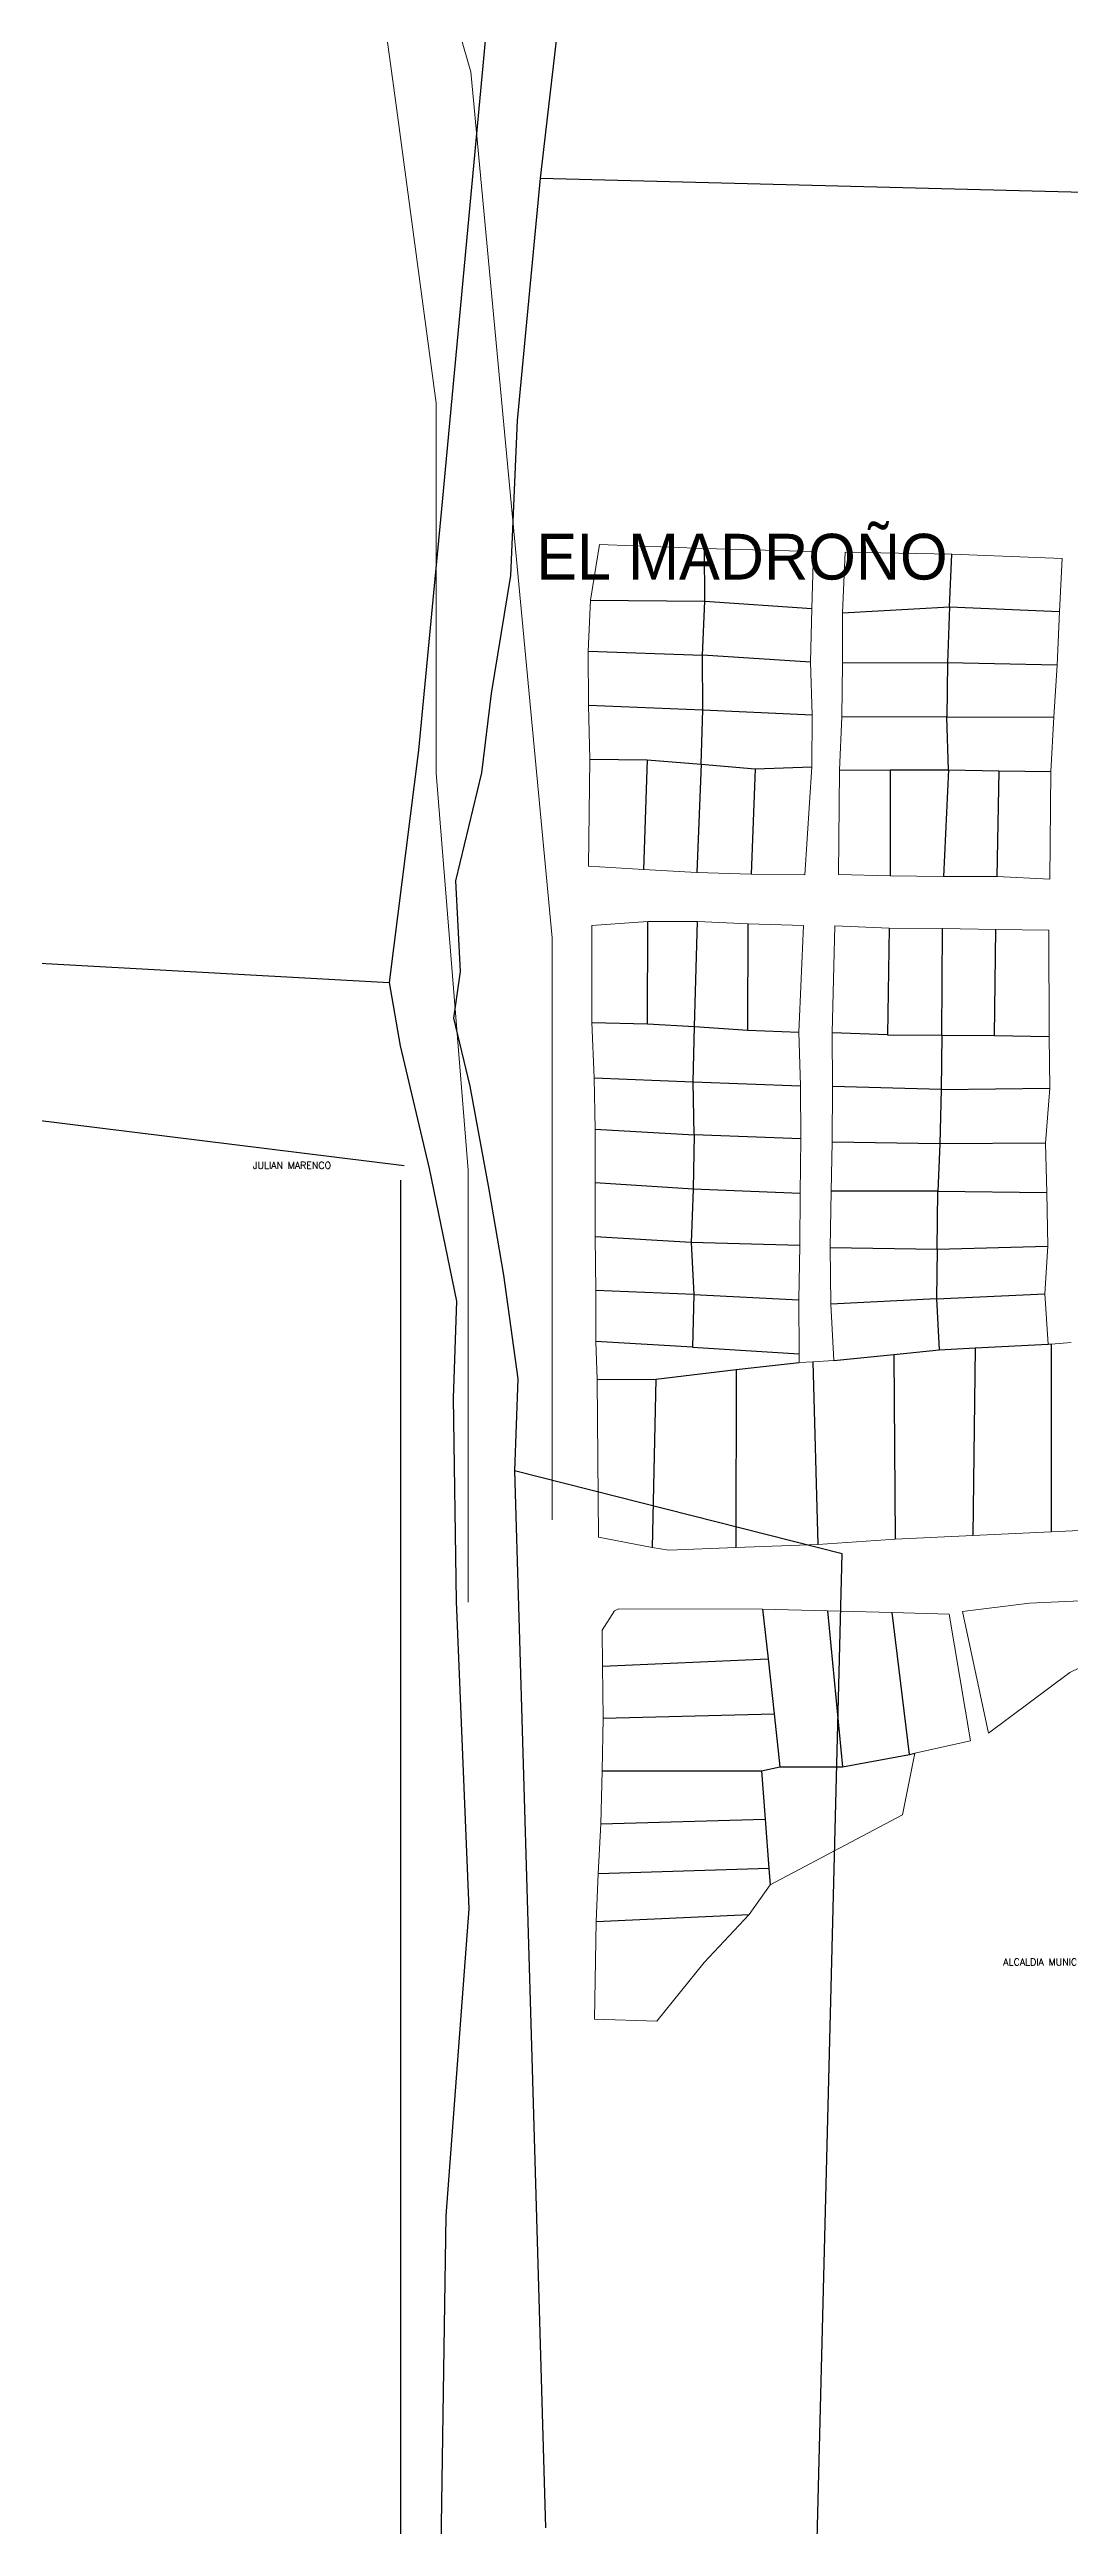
# Model space of a CAD drawing. Header units: millimetres. Extents: x 612074 to 614541, y 1316471 to 1317841.
# Drawn here: x 612604.8 to 612765.4, y 1316686.2 to 1317075.8 of the extents above; entities that cross this region are included whole.
import ezdxf

# ---------------------------------------------------------------- set-up
doc = ezdxf.new("R2010")
doc.units = ezdxf.units.MM
doc.layers.add('CAPA ROJA', color=1, linetype='Continuous')
doc.styles.add('MtXpl_Txt', font='txt_____.ttf')
doc.styles.add('Styledgn003', font='dgn003.shx')

msp = doc.modelspace()

# ---------------------------------------------------------------- linework, layer by layer
at = {"layer": 'CAPA ROJA', "color": 1, "linetype": 'Continuous', "lineweight": 13}
for p, q in [((612655.3, 1317096.88), (612659.43, 1317066.27)), ((612671.08, 1317072.3), (612663.52, 1317098.64)), ((612676.77, 1317011.75), (612671.08, 1317072.3)), ((612659.43, 1317066.27), (612665.65, 1317020.17)), ((612665.65, 1317020.17), (612665.65, 1316962.01)), ((612683.87, 1316936.08), (612676.77, 1317011.75)), ((612689.92, 1316989.2), (612691.34, 1316997.95)), ((612691.34, 1316997.95), (612707.88, 1316997.34)), ((612707.88, 1316997.34), (612725.02, 1316996.84)), ((612725.02, 1316996.84), (612724.77, 1316987.91)), ((612729.57, 1316987.22), (612730.02, 1316996.77)), ((612730.02, 1316996.77), (612746.79, 1316996.43)), ((612746.79, 1316996.43), (612764.16, 1316995.77)), ((612764.16, 1316995.77), (612763.72, 1316987.4)), ((612689.58, 1316981.19), (612689.92, 1316989.2)), ((612724.77, 1316987.91), (612724.55, 1316979.47)), ((612729.56, 1316979.3), (612729.57, 1316987.22)), ((612763.72, 1316987.4), (612763.35, 1316979)), ((612689.62, 1316972.66), (612689.58, 1316981.19)), ((612724.55, 1316979.47), (612724.78, 1316971.15)), ((612729.48, 1316970.87), (612729.56, 1316979.3)), ((612763.35, 1316979), (612762.81, 1316970.84)), ((612689.84, 1316964.2), (612689.62, 1316972.66)), ((612724.78, 1316971.15), (612724.73, 1316963.01)), ((612729.11, 1316962.45), (612729.48, 1316970.87)), ((612762.81, 1316970.84), (612762.35, 1316962.23)), ((612689.6, 1316947.37), (612689.84, 1316964.2)), ((612724.73, 1316963.01), (612723.63, 1316946.01)), ((612665.65, 1316962.01), (612670.69, 1316899.56)), ((612728.97, 1316946.05), (612729.11, 1316962.45)), ((612762.35, 1316962.23), (612762.18, 1316945.31)), ((612698.29, 1316946.82), (612689.6, 1316947.37)), ((612706.66, 1316946.39), (612698.29, 1316946.82)), ((612715.23, 1316946.1), (612706.66, 1316946.39)), ((612723.63, 1316946.01), (612715.23, 1316946.1)), ((612737.08, 1316945.85), (612728.97, 1316946.05)), ((612745.47, 1316945.76), (612737.08, 1316945.85)), ((612753.84, 1316945.73), (612745.47, 1316945.76)), ((612762.18, 1316945.31), (612753.84, 1316945.73)), ((612683.87, 1316844.54), (612683.87, 1316936.08)), ((612690.13, 1316922.75), (612690.16, 1316938.03)), ((612690.16, 1316938.03), (612698.97, 1316938.64)), ((612698.97, 1316938.64), (612706.74, 1316938.67)), ((612706.74, 1316938.67), (612714.74, 1316938.29)), ((612714.74, 1316938.29), (612723.45, 1316938.05)), ((612723.45, 1316938.05), (612722.69, 1316921.26)), ((612727.97, 1316921.12), (612728.38, 1316937.96)), ((612728.38, 1316937.96), (612736.91, 1316937.62)), ((612736.91, 1316937.62), (612745.29, 1316937.56)), ((612745.29, 1316937.56), (612753.72, 1316937.39)), ((612753.72, 1316937.39), (612762.05, 1316937.28)), ((612762.05, 1316937.28), (612762.11, 1316920.57)), ((612690.48, 1316914.09), (612690.13, 1316922.75)), ((612722.69, 1316921.26), (612722.98, 1316912.8)), ((612727.99, 1316912.73), (612727.97, 1316921.12)), ((612762.11, 1316920.57), (612762.18, 1316912.42)), ((612690.67, 1316905.97), (612690.48, 1316914.09)), ((612722.98, 1316912.8), (612723, 1316904.46)), ((612727.94, 1316903.93), (612727.99, 1316912.73)), ((612762.18, 1316912.42), (612761.51, 1316903.81)), ((612690.67, 1316897.53), (612690.67, 1316905.97)), ((612723, 1316904.46), (612722.94, 1316895.9)), ((612727.78, 1316896.25), (612727.94, 1316903.93)), ((612761.51, 1316903.81), (612761.74, 1316896.03)), ((612670.69, 1316899.56), (612670.69, 1316831.61)), ((612690.67, 1316889.07), (612690.67, 1316897.53)), ((612722.94, 1316895.9), (612722.85, 1316887.68)), ((612727.62, 1316887.4), (612727.78, 1316896.25)), ((612761.74, 1316896.03), (612761.89, 1316887.57)), ((612690.76, 1316880.63), (612690.67, 1316889.07)), ((612722.85, 1316887.68), (612722.73, 1316879.15)), ((612727.76, 1316878.48), (612727.62, 1316887.4)), ((612761.89, 1316887.57), (612761.43, 1316880.11)), ((612690.77, 1316872.58), (612690.76, 1316880.63)), ((612722.73, 1316879.15), (612722.75, 1316870.64)), ((612728.22, 1316869.62), (612727.76, 1316878.48)), ((612761.43, 1316880.11), (612761.96, 1316872.16)), ((612690.95, 1316866.6), (612690.77, 1316872.58)), ((612722.75, 1316870.64), (612722.75, 1316869.27)), ((612722.75, 1316869.27), (612724.91, 1316869.4)), ((612724.91, 1316869.4), (612728.22, 1316869.62)), ((612761.96, 1316872.16), (612762.39, 1316872.19)), ((612762.39, 1316872.19), (612765.54, 1316872.45)), ((612691.19, 1316841.81), (612690.95, 1316866.6)), ((612699.62, 1316840.19), (612691.19, 1316841.81)), ((612750.06, 1316842.1), (612737.87, 1316841.52)), ((612762.4, 1316842.67), (612750.06, 1316842.1)), ((612775.17, 1316843.26), (612762.4, 1316842.67)), ((612702.27, 1316839.8), (612699.62, 1316840.19)), ((612712.81, 1316840.18), (612702.27, 1316839.8)), ((612725.68, 1316840.64), (612712.81, 1316840.18)), ((612737.87, 1316841.52), (612725.68, 1316840.64)), ((612691.77, 1316827.18), (612693.68, 1316830.25)), ((612693.68, 1316830.25), (612694.4, 1316830.56)), ((612694.4, 1316830.56), (612717.01, 1316830.48)), ((612727.19, 1316830.23), (612717.01, 1316830.48)), ((612737.4, 1316829.95), (612727.19, 1316830.23)), ((612748.48, 1316830.13), (612759.01, 1316831.46)), ((612752.57, 1316810.99), (612748.48, 1316830.13)), ((612759.01, 1316831.46), (612770.43, 1316831.98)), ((612691.83, 1316821.53), (612691.77, 1316827.18)), ((612746.34, 1316829.71), (612737.4, 1316829.95)), ((612746.34, 1316829.71), (612749.72, 1316809.77)), ((612691.91, 1316813.34), (612691.83, 1316821.53)), ((612765.35, 1316820.51), (612752.57, 1316810.99)), ((612766.99, 1316821.34), (612765.35, 1316820.51)), ((612691.78, 1316805.09), (612691.91, 1316813.34)), ((612740.94, 1316807.84), (612739.03, 1316798.14)), ((612749.72, 1316809.77), (612740.94, 1316807.84)), ((612691.53, 1316796.73), (612691.78, 1316805.09)), ((612691.14, 1316788.87), (612691.53, 1316796.73)), ((612739.03, 1316798.14), (612718.19, 1316787.12)), ((612690.81, 1316781.38), (612691.14, 1316788.87)), ((612714.9, 1316782.47), (612718.19, 1316787.12)), ((612690.53, 1316766.02), (612690.81, 1316781.38)), ((612707.8, 1316774.9), (612714.9, 1316782.47)), ((612700.34, 1316765.68), (612707.8, 1316774.9)), ((612700.34, 1316765.68), (612690.53, 1316766.02))]:
    msp.add_line(p, q, dxfattribs=at)
at = {"layer": 'CAPA ROJA', "color": 1, "linetype": 'Continuous'}
for p, q in [((612673.64, 1317079.99), (612666.44, 1317002.99)), ((612684.82, 1317079.98), (612682, 1317055.58)), ((612682, 1317055.58), (612678.4, 1317017.46)), ((612682, 1317055.58), (612869.49, 1317050.77)), ((612678.4, 1317017.46), (612677.36, 1316993.06)), ((612666.44, 1317002.99), (612662.85, 1316965.63)), ((612677.36, 1316993.06), (612674.29, 1316974.51)), ((612674.29, 1316974.51), (612672.75, 1316962.06)), ((612662.85, 1316965.63), (612658.23, 1316929.04)), ((612104.93, 1316959.99), (612658.23, 1316929.04)), ((612672.75, 1316962.06), (612668.67, 1316945.04)), ((612668.67, 1316945.04), (612669.41, 1316930.8)), ((612658.23, 1316929.04), (612660, 1316919.12)), ((612669.41, 1316930.8), (612668.39, 1316923.43)), ((612668.39, 1316923.43), (612670.92, 1316912.75)), ((612660, 1316919.12), (612664.55, 1316899.8)), ((612670.92, 1316912.75), (612673.95, 1316896.48)), ((612594.22, 1316908.48), (612660.6, 1316900.28)), ((612660.1, 1316809.89), (612660.1, 1316897.95)), ((612664.55, 1316899.8), (612668.85, 1316878.95)), ((612673.95, 1316896.48), (612676.22, 1316883.01)), ((612676.22, 1316883.01), (612678.49, 1316866.74)), ((612668.85, 1316878.95), (612668.33, 1316863.7)), ((612678.49, 1316866.74), (612677.97, 1316852.25)), ((612668.33, 1316863.7), (612668.8, 1316831.68)), ((612729.53, 1316839.22), (612677.97, 1316852.25)), ((612677.97, 1316852.25), (612680.67, 1316759.98)), ((612725.02, 1316662.83), (612729.53, 1316839.22)), ((612668.8, 1316831.68), (612670.78, 1316783.38)), ((612660.1, 1316733.31), (612660.1, 1316809.89)), ((612670.78, 1316783.38), (612667.17, 1316735.09)), ((612680.67, 1316759.98), (612682.87, 1316686.02)), ((612660.1, 1316664.39), (612660.1, 1316733.31)), ((612667.17, 1316735.09), (612666.36, 1316682.99))]:
    msp.add_line(p, q, dxfattribs=at)
at = {"layer": 'CAPA ROJA', "color": 1, "linetype": 'Continuous', "lineweight": -3}
for p, q in [((612707.92, 1316989.04), (612707.88, 1316997.34)), ((612746.39, 1316988.14), (612746.79, 1316996.43)), ((612689.92, 1316989.2), (612707.92, 1316989.04)), ((612707.57, 1316980.55), (612707.92, 1316989.04)), ((612707.92, 1316989.04), (612724.77, 1316987.91)), ((612729.57, 1316987.22), (612746.39, 1316988.14)), ((612746.39, 1316988.14), (612746.11, 1316979.34)), ((612746.39, 1316988.14), (612763.72, 1316987.4)), ((612689.58, 1316981.19), (612707.57, 1316980.55)), ((612724.55, 1316979.47), (612707.57, 1316980.55)), ((612707.6, 1316971.95), (612707.57, 1316980.55)), ((612746.11, 1316979.34), (612729.56, 1316979.3)), ((612746.11, 1316979.34), (612745.98, 1316970.78)), ((612763.35, 1316979), (612746.11, 1316979.34)), ((612689.62, 1316972.66), (612707.6, 1316971.95)), ((612707.36, 1316963.38), (612707.6, 1316971.95)), ((612707.6, 1316971.95), (612724.78, 1316971.15)), ((612745.98, 1316970.78), (612729.48, 1316970.87)), ((612745.98, 1316970.78), (612762.81, 1316970.84)), ((612746.26, 1316962.49), (612745.98, 1316970.78)), ((612689.84, 1316964.2), (612698.84, 1316964.06)), ((612698.84, 1316964.06), (612698.29, 1316946.82)), ((612698.84, 1316964.06), (612707.36, 1316963.38)), ((612707.36, 1316963.38), (612706.66, 1316946.39)), ((612707.36, 1316963.38), (612715.84, 1316962.68)), ((612715.84, 1316962.68), (612715.23, 1316946.1)), ((612715.84, 1316962.68), (612724.73, 1316963.01)), ((612729.11, 1316962.45), (612737.06, 1316962.5)), ((612737.06, 1316962.5), (612737.08, 1316945.85)), ((612737.06, 1316962.5), (612746.26, 1316962.49)), ((612746.26, 1316962.49), (612745.47, 1316945.76)), ((612746.26, 1316962.49), (612754.15, 1316962.36)), ((612754.15, 1316962.36), (612753.84, 1316945.73)), ((612754.15, 1316962.36), (612762.35, 1316962.23)), ((612698.88, 1316922.55), (612698.97, 1316938.64)), ((612706.31, 1316922.13), (612706.74, 1316938.67)), ((612714.68, 1316921.59), (612714.74, 1316938.29)), ((612736.91, 1316937.62), (612736.68, 1316920.82)), ((612745.19, 1316920.78), (612745.29, 1316937.56)), ((612753.5, 1316920.72), (612753.72, 1316937.39)), ((612690.13, 1316922.75), (612698.88, 1316922.55)), ((612698.88, 1316922.55), (612706.31, 1316922.13)), ((612706.1, 1316913.45), (612706.31, 1316922.13)), ((612706.31, 1316922.13), (612714.68, 1316921.59)), ((612714.68, 1316921.59), (612722.69, 1316921.26)), ((612736.68, 1316920.82), (612727.97, 1316921.12)), ((612736.68, 1316920.82), (612745.19, 1316920.78)), ((612745.19, 1316920.78), (612745.09, 1316912.25)), ((612745.19, 1316920.78), (612753.5, 1316920.72)), ((612753.5, 1316920.72), (612762.11, 1316920.57)), ((612690.48, 1316914.09), (612706.1, 1316913.45)), ((612706.1, 1316913.45), (612722.98, 1316912.8)), ((612706.25, 1316905.11), (612706.1, 1316913.45)), ((612745.09, 1316912.25), (612727.99, 1316912.73)), ((612745.09, 1316912.25), (612744.91, 1316903.71)), ((612745.09, 1316912.25), (612762.18, 1316912.42)), ((612690.67, 1316905.97), (612706.25, 1316905.11)), ((612706.25, 1316905.11), (612706.07, 1316896.56)), ((612723, 1316904.46), (612706.25, 1316905.11)), ((612744.91, 1316903.71), (612727.94, 1316903.93)), ((612744.91, 1316903.71), (612744.55, 1316896.24)), ((612761.51, 1316903.81), (612744.91, 1316903.71)), ((612706.07, 1316896.56), (612690.67, 1316897.53)), ((612706.07, 1316896.56), (612705.78, 1316888.18)), ((612722.94, 1316895.9), (612706.07, 1316896.56)), ((612744.55, 1316896.24), (612727.78, 1316896.25)), ((612744.47, 1316887.12), (612744.55, 1316896.24)), ((612744.55, 1316896.24), (612761.74, 1316896.03)), ((612705.78, 1316888.18), (612690.67, 1316889.07)), ((612722.85, 1316887.68), (612705.78, 1316888.18)), ((612705.78, 1316888.18), (612706.21, 1316879.97)), ((612727.62, 1316887.4), (612744.47, 1316887.12)), ((612744.47, 1316887.12), (612744.39, 1316879.32)), ((612744.47, 1316887.12), (612761.89, 1316887.57)), ((612706.21, 1316879.97), (612690.76, 1316880.63)), ((612706.21, 1316879.97), (612705.98, 1316871.7)), ((612706.21, 1316879.97), (612722.73, 1316879.15)), ((612744.39, 1316879.32), (612727.76, 1316878.48)), ((612744.39, 1316879.32), (612761.43, 1316880.11)), ((612744.39, 1316879.32), (612744.79, 1316871.29)), ((612705.98, 1316871.7), (612690.77, 1316872.58)), ((612705.98, 1316871.7), (612722.75, 1316870.64)), ((612712.82, 1316868.19), (612722.75, 1316869.27)), ((612724.91, 1316869.4), (612725.68, 1316840.64)), ((612728.22, 1316869.62), (612737.63, 1316870.57)), ((612737.63, 1316870.57), (612744.79, 1316871.29)), ((612737.63, 1316870.57), (612737.87, 1316841.52)), ((612744.79, 1316871.29), (612750.45, 1316871.58)), ((612750.45, 1316871.58), (612750.06, 1316842.1)), ((612750.45, 1316871.58), (612761.96, 1316872.16)), ((612762.39, 1316872.19), (612762.4, 1316842.67)), ((612690.95, 1316866.6), (612700.2, 1316866.65)), ((612700.2, 1316866.65), (612699.62, 1316840.19)), ((612700.2, 1316866.65), (612712.82, 1316868.19)), ((612712.82, 1316868.19), (612712.81, 1316840.18)), ((612717.01, 1316830.48), (612717.87, 1316822.66)), ((612727.19, 1316830.23), (612729.59, 1316805.7)), ((612740.11, 1316807.66), (612737.4, 1316829.95)), ((612691.83, 1316821.53), (612717.87, 1316822.66)), ((612717.87, 1316822.66), (612718.82, 1316814.03)), ((612691.91, 1316813.34), (612718.82, 1316814.03)), ((612718.82, 1316814.03), (612719.74, 1316805.68)), ((612729.59, 1316805.7), (612740.11, 1316807.66)), ((612740.11, 1316807.66), (612740.94, 1316807.84)), ((612691.78, 1316805.09), (612716.83, 1316805.07)), ((612716.83, 1316805.07), (612719.74, 1316805.68)), ((612716.83, 1316805.07), (612717.41, 1316797.47)), ((612719.74, 1316805.68), (612729.59, 1316805.7)), ((612691.53, 1316796.73), (612717.41, 1316797.47)), ((612717.41, 1316797.47), (612717.99, 1316789.7)), ((612717.99, 1316789.7), (612691.14, 1316788.87)), ((612717.99, 1316789.7), (612718.19, 1316787.12)), ((612690.81, 1316781.38), (612714.9, 1316782.47))]:
    msp.add_line(p, q, dxfattribs=at)

# ---------------------------------------------------------------- texts
at = {"layer": 'CAPA ROJA', "color": 1, "linetype": 'Continuous', "lineweight": 13, "style": 'Styledgn003'}
msp.add_text('EL MADROÑO', height=7.199, dxfattribs=at).set_placement((612681.39, 1316992.44))
at = {"layer": 'CAPA ROJA', "color": 1, "lineweight": 30, "style": 'MtXpl_Txt'}
for s, p in [('JULIAN MARENCO', (612636.79, 1316899.77)), ('ALCALDIA MUNICIPAL DE GRANADA', (612754.88, 1316774.45))]:
    msp.add_text(s, height=1.08, dxfattribs=at).set_placement(p)

doc.saveas('drawing.dxf')
